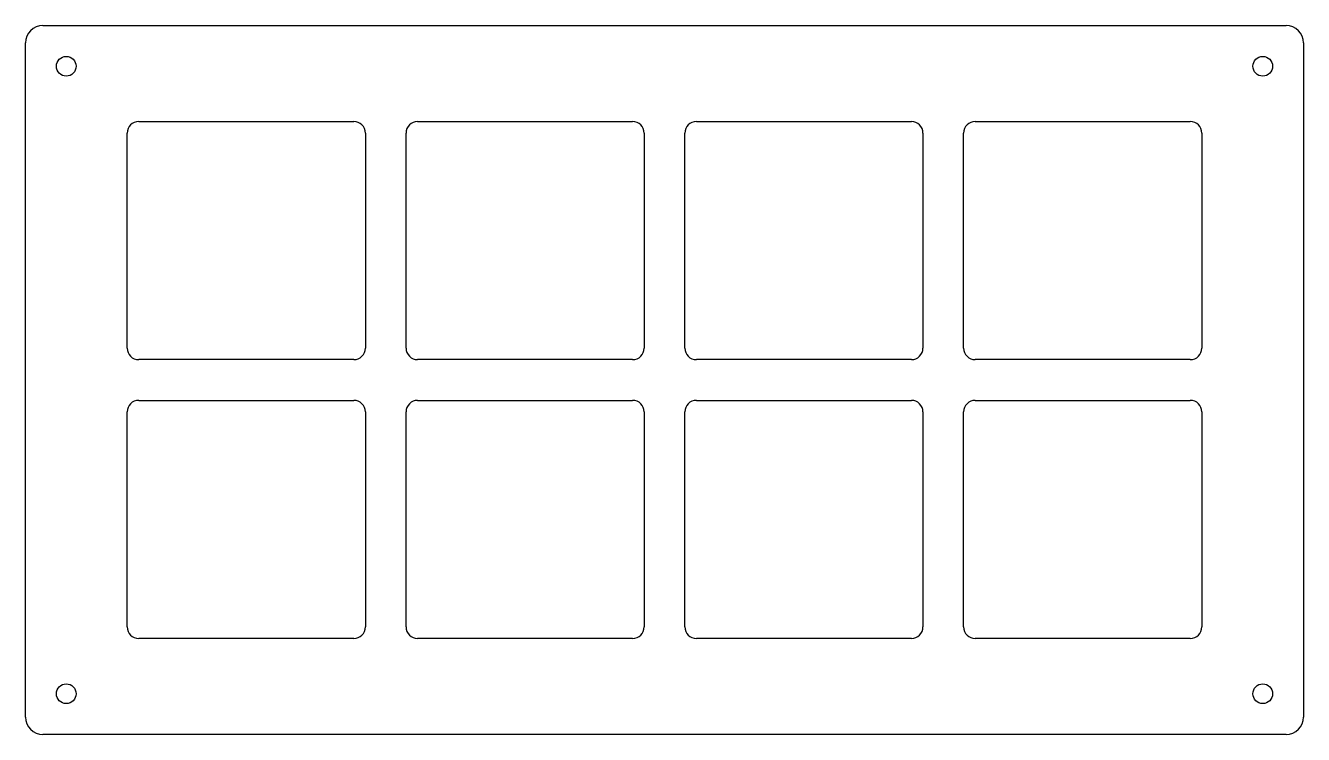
# Model space of a CAD drawing. Header units: millimetres. Extents: x 0 to 220, y 0 to 122.
import ezdxf

# ---------------------------------------------------------------- set-up
doc = ezdxf.new("R2010")
doc.units = ezdxf.units.MM

msp = doc.modelspace()

# ---------------------------------------------------------------- linework, layer by layer
at = {"layer": 'CUT'}
for p, q in [((3, 122), (217, 122)), ((0, 3), (0, 119)), ((220, 119), (220, 3)), ((17.5, 66.5), (17.5, 103.5)), ((19.5, 105.5), (56.5, 105.5)), ((58.5, 103.5), (58.5, 66.5)), ((65.5, 66.5), (65.5, 103.5)), ((67.5, 105.5), (104.5, 105.5)), ((106.5, 103.5), (106.5, 66.5)), ((113.5, 66.5), (113.5, 103.5)), ((115.5, 105.5), (152.5, 105.5)), ((154.5, 103.5), (154.5, 66.5)), ((161.5, 66.5), (161.5, 103.5)), ((163.5, 105.5), (200.5, 105.5)), ((202.5, 103.5), (202.5, 66.5)), ((56.5, 64.5), (19.5, 64.5)), ((104.5, 64.5), (67.5, 64.5)), ((152.5, 64.5), (115.5, 64.5)), ((200.5, 64.5), (163.5, 64.5)), ((19.5, 57.5), (56.5, 57.5)), ((67.5, 57.5), (104.5, 57.5)), ((115.5, 57.5), (152.5, 57.5)), ((163.5, 57.5), (200.5, 57.5)), ((17.5, 18.5), (17.5, 55.5)), ((58.5, 55.5), (58.5, 18.5)), ((65.5, 18.5), (65.5, 55.5)), ((106.5, 55.5), (106.5, 18.5)), ((113.5, 18.5), (113.5, 55.5)), ((154.5, 55.5), (154.5, 18.5)), ((161.5, 18.5), (161.5, 55.5)), ((202.5, 55.5), (202.5, 18.5)), ((56.5, 16.5), (19.5, 16.5)), ((104.5, 16.5), (67.5, 16.5)), ((152.5, 16.5), (115.5, 16.5)), ((200.5, 16.5), (163.5, 16.5)), ((217, 0), (3, 0))]:
    msp.add_line(p, q, dxfattribs=at)
for centre in [(7, 115), (213, 115), (7, 7), (213, 7)]:
    msp.add_circle(centre, 1.7, dxfattribs=at)
for centre, radius, start, end in [((3, 119), 3, 90, 180), ((217, 119), 3, 0, 90), ((19.5, 103.5), 2, 90, 180), ((56.5, 103.5), 2, 0, 90), ((67.5, 103.5), 2, 90, 180), ((104.5, 103.5), 2, 0, 90), ((115.5, 103.5), 2, 90, 180), ((152.5, 103.5), 2, 0, 90), ((163.5, 103.5), 2, 90, 180), ((200.5, 103.5), 2, 0, 90), ((19.5, 66.5), 2, 180, 270), ((56.5, 66.5), 2, 270, 360), ((67.5, 66.5), 2, 180, 270), ((104.5, 66.5), 2, 270, 360), ((115.5, 66.5), 2, 180, 270), ((152.5, 66.5), 2, 270, 360), ((163.5, 66.5), 2, 180, 270), ((200.5, 66.5), 2, 270, 360), ((19.5, 55.5), 2, 90, 180), ((56.5, 55.5), 2, 0, 90), ((67.5, 55.5), 2, 90, 180), ((104.5, 55.5), 2, 0, 90), ((115.5, 55.5), 2, 90, 180), ((152.5, 55.5), 2, 0, 90), ((163.5, 55.5), 2, 90, 180), ((200.5, 55.5), 2, 0, 90), ((19.5, 18.5), 2, 180, 270), ((56.5, 18.5), 2, 270, 360), ((67.5, 18.5), 2, 180, 270), ((104.5, 18.5), 2, 270, 360), ((115.5, 18.5), 2, 180, 270), ((152.5, 18.5), 2, 270, 360), ((163.5, 18.5), 2, 180, 270), ((200.5, 18.5), 2, 270, 360), ((3, 3), 3, 180, 270), ((217, 3), 3, 270, 360)]:
    msp.add_arc(centre, radius, start, end, dxfattribs=at)

doc.saveas('drawing.dxf')
